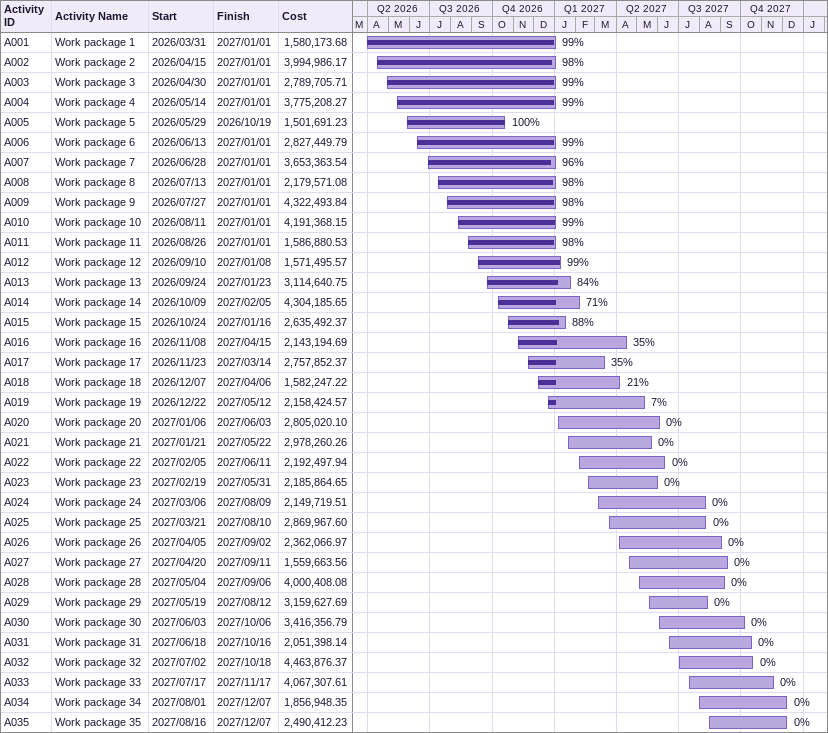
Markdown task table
| ID | Task | Start | Finish | % complete | Cost |
|---|---|---|---|---|---|
| A001 | Work package 1 | 2026-03-31 | 2027-01-01 | 99 | 1580173.68 |
| A002 | Work package 2 | 2026-04-15 | 2027-01-01 | 98 | 3994986.17 |
| A003 | Work package 3 | 2026-04-30 | 2027-01-01 | 99 | 2789705.71 |
| A004 | Work package 4 | 2026-05-14 | 2027-01-01 | 99 | 3775208.27 |
| A005 | Work package 5 | 2026-05-29 | 2026-10-19 | 100 | 1501691.23 |
| A006 | Work package 6 | 2026-06-13 | 2027-01-01 | 99 | 2827449.79 |
| A007 | Work package 7 | 2026-06-28 | 2027-01-01 | 96 | 3653363.54 |
| A008 | Work package 8 | 2026-07-13 | 2027-01-01 | 98 | 2179571.08 |
| A009 | Work package 9 | 2026-07-27 | 2027-01-01 | 98 | 4322493.84 |
| A010 | Work package 10 | 2026-08-11 | 2027-01-01 | 99 | 4191368.15 |
| A011 | Work package 11 | 2026-08-26 | 2027-01-01 | 98 | 1586880.53 |
| A012 | Work package 12 | 2026-09-10 | 2027-01-08 | 99 | 1571495.57 |
| A013 | Work package 13 | 2026-09-24 | 2027-01-23 | 84 | 3114640.75 |
| A014 | Work package 14 | 2026-10-09 | 2027-02-05 | 71 | 4304185.65 |
| A015 | Work package 15 | 2026-10-24 | 2027-01-16 | 88 | 2635492.37 |
| A016 | Work package 16 | 2026-11-08 | 2027-04-15 | 35 | 2143194.69 |
| A017 | Work package 17 | 2026-11-23 | 2027-03-14 | 35 | 2757852.37 |
| A018 | Work package 18 | 2026-12-07 | 2027-04-06 | 21 | 1582247.22 |
| A019 | Work package 19 | 2026-12-22 | 2027-05-12 | 7 | 2158424.57 |
| A020 | Work package 20 | 2027-01-06 | 2027-06-03 | 0 | 2805020.10 |
| A021 | Work package 21 | 2027-01-21 | 2027-05-22 | 0 | 2978260.26 |
| A022 | Work package 22 | 2027-02-05 | 2027-06-11 | 0 | 2192497.94 |
| A023 | Work package 23 | 2027-02-19 | 2027-05-31 | 0 | 2185864.65 |
| A024 | Work package 24 | 2027-03-06 | 2027-08-09 | 0 | 2149719.51 |
| A025 | Work package 25 | 2027-03-21 | 2027-08-10 | 0 | 2869967.60 |
| A026 | Work package 26 | 2027-04-05 | 2027-09-02 | 0 | 2362066.97 |
| A027 | Work package 27 | 2027-04-20 | 2027-09-11 | 0 | 1559663.56 |
| A028 | Work package 28 | 2027-05-04 | 2027-09-06 | 0 | 4000408.08 |
| A029 | Work package 29 | 2027-05-19 | 2027-08-12 | 0 | 3159627.69 |
| A030 | Work package 30 | 2027-06-03 | 2027-10-06 | 0 | 3416356.79 |
| A031 | Work package 31 | 2027-06-18 | 2027-10-16 | 0 | 2051398.14 |
| A032 | Work package 32 | 2027-07-02 | 2027-10-18 | 0 | 4463876.37 |
| A033 | Work package 33 | 2027-07-17 | 2027-11-17 | 0 | 4067307.61 |
| A034 | Work package 34 | 2027-08-01 | 2027-12-07 | 0 | 1856948.35 |
| A035 | Work package 35 | 2027-08-16 | 2027-12-07 | 0 | 2490412.23 |
